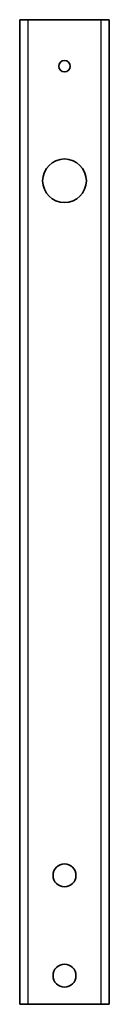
# Model space of a CAD drawing. Header units: inches. Extents: x 0 to 25, y 0 to 275.
import ezdxf

# ---------------------------------------------------------------- set-up
doc = ezdxf.new("R2010")
doc.units = ezdxf.units.IN
doc.header["$MEASUREMENT"] = 0
doc.layers.add('SIMUMAK Visible (ISO)', color=7, linetype='Continuous', lineweight=35)
doc.layers.add('SIMUMAK Visible Narrow (ISO)', color=7, linetype='Continuous', lineweight=25)

# ---------------------------------------------------------------- blocks, each defined once
blk = doc.blocks.new('P-BTC-V003-TCE001_Sheet_2_VIEW5')
at = {"layer": 'SIMUMAK Visible (ISO)'}
for p, q in [((-12.5, 137.5), (-12.5, -137.5)), ((-12.5, 137.5), (-10.1, 137.5)), ((-10.1, 137.5), (10.1, 137.5)), ((10.1, 137.5), (12.5, 137.5)), ((12.5, -137.5), (12.5, 137.5)), ((-10.1, -137.5), (-12.5, -137.5)), ((-10.1, -137.5), (10.1, -137.5)), ((12.5, -137.5), (10.1, -137.5))]:
    blk.add_line(p, q, dxfattribs=at)
for centre, radius in [((0, 124.5), 1.6), ((0, 92.5), 6.1), ((0, -101.5), 3.2), ((0, -129.5), 3.2)]:
    blk.add_circle(centre, radius, dxfattribs=at)
at = {"layer": 'SIMUMAK Visible Narrow (ISO)'}
for p, q in [((-10.1, -137.5), (-10.1, 137.5)), ((10.1, 137.5), (10.1, -137.5))]:
    blk.add_line(p, q, dxfattribs=at)

msp = doc.modelspace()

# ---------------------------------------------------------------- block references
msp.add_blockref('P-BTC-V003-TCE001_Sheet_2_VIEW5', (12.5, 137.5))

doc.saveas('drawing.dxf')
